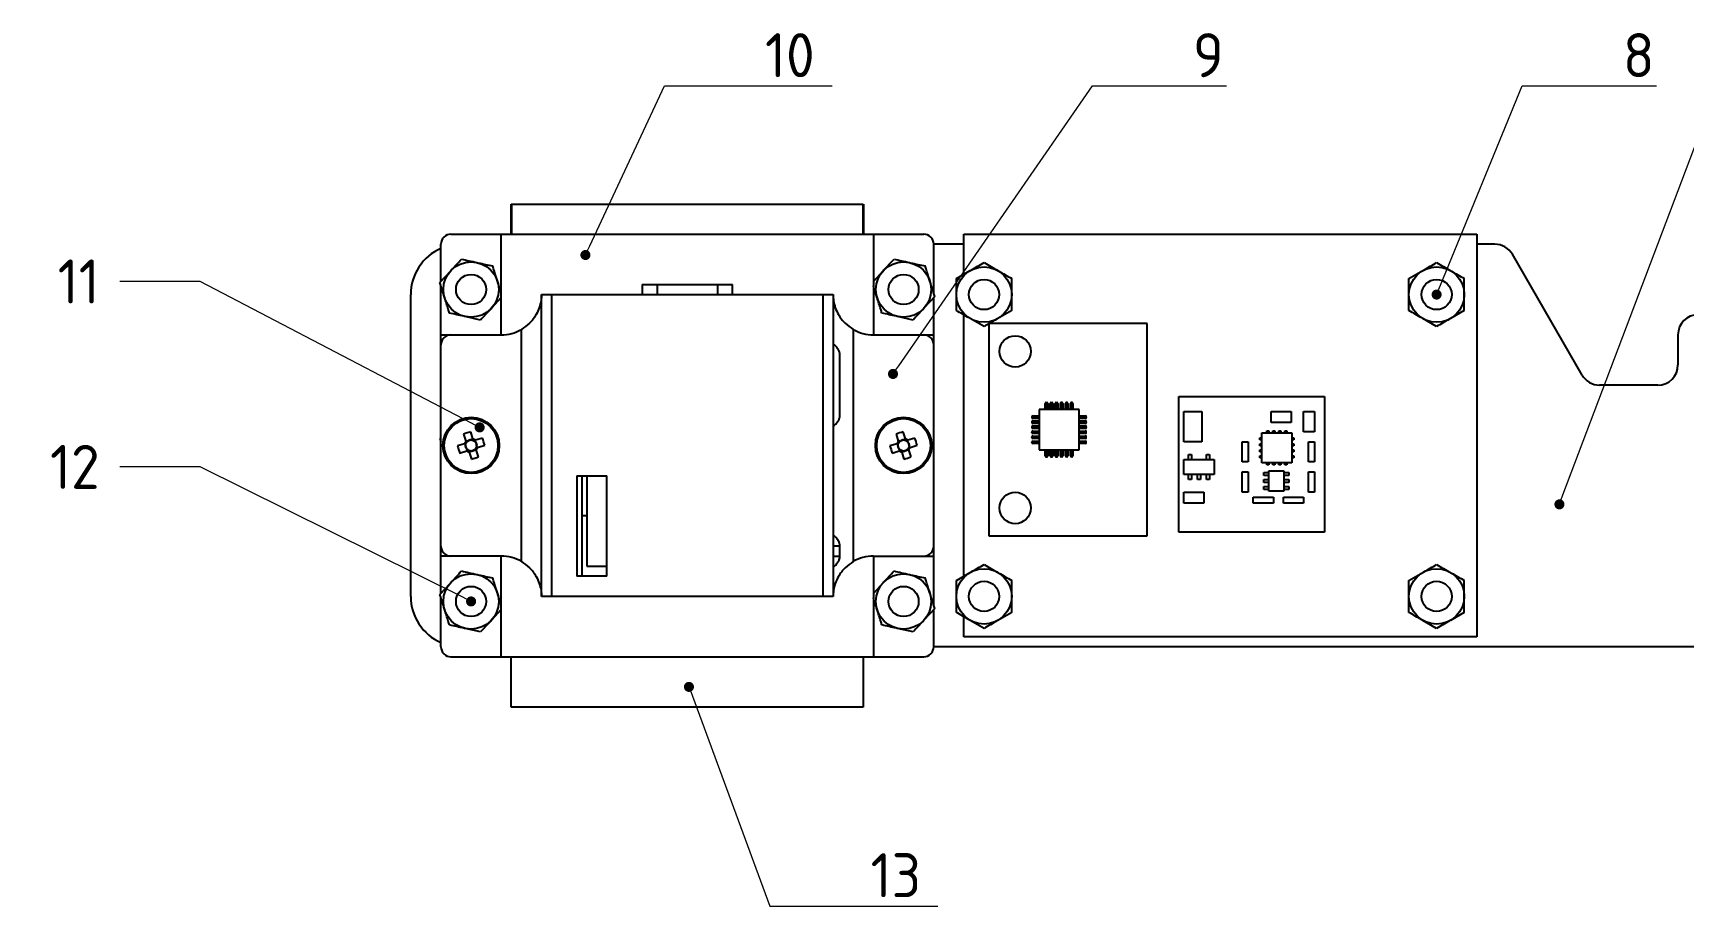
# Model space of a CAD drawing. Header units: millimetres. Extents: x 16604 to 36223, y 4309 to 8014.
# Drawn here: x 19191.9 to 19355.9, y 5259.5 to 5346.8 of the extents above; entities that cross this region are included whole.
import ezdxf
from ezdxf import colors
from ezdxf.entities.mleader import LeaderData, LeaderLine
from ezdxf.math import Vec2, Vec3

# ---------------------------------------------------------------- set-up
doc = ezdxf.new("R2010")
doc.units = ezdxf.units.MM
doc.layers.get('0').update_dxf_attribs({"lineweight": 35})
doc.layers.add('Nét mảnh', color=130, linetype='Continuous', lineweight=13)
doc.layers.add('Nét đậm', color=7, linetype='Continuous', lineweight=35)
doc.styles.get("Standard").update_dxf_attribs({"font": '', "height": 4.375})
doc.styles.get('Standard').set_extended_font_data('TCVN 7284')

# ---------------------------------------------------------------- blocks, each defined once
blk = doc.blocks.new('_Dot')
at = {"color": 0, "linetype": 'ByBlock', "lineweight": -2}
blk.add_line((-0.5, 0), (-1, 0), dxfattribs=at)
at = {"color": 0, "linetype": 'ByBlock', "const_width": 0.5}
blk.add_lwpolyline([(-0.25, 0, 1), (0.25, 0, 1)], format="xyb", close=True, dxfattribs=at)

msp = doc.modelspace()

# ---------------------------------------------------------------- linework, layer by layer
at = {"color": 7, "linetype": 'Continuous', "lineweight": 25}
for p, q in [((19239.41, 5329.8), (19274.41, 5329.8)), ((19232.41, 5322.1), (19232.41, 5325.8)), ((19233.41, 5326.8), (19280.41, 5326.8)), ((19238.41, 5316.8), (19238.41, 5326.8)), ((19275.41, 5326.8), (19275.41, 5316.8)), ((19281.41, 5320.92), (19281.41, 5325.8)), ((19284.41, 5325.8), (19281.41, 5325.8)), ((19284.41, 5322.82), (19284.41, 5326.8)), ((19284.41, 5326.8), (19335.41, 5326.8)), ((19335.41, 5326.8), (19335.41, 5286.8)), ((19337.21, 5325.8), (19335.41, 5325.8)), ((19345.87, 5312.8), (19338.94, 5324.8)), ((19232.31, 5321.99), (19233.38, 5323.16)), ((19275.41, 5322.1), (19276.38, 5323.16)), ((19283.66, 5322.39), (19285.03, 5323.18)), ((19328.66, 5322.39), (19330.03, 5323.18)), ((19229.41, 5290.8), (19229.41, 5320.8)), ((19232.41, 5291.1), (19232.41, 5321.67)), ((19238.41, 5320.5), (19237.43, 5319.44)), ((19242.41, 5290.8), (19242.41, 5320.8)), ((19242.41, 5320.8), (19271.41, 5320.8)), ((19243.41, 5320.8), (19243.41, 5290.8)), ((19252.41, 5321.8), (19252.41, 5320.8)), ((19252.41, 5321.8), (19261.41, 5321.8)), ((19261.41, 5320.8), (19261.41, 5321.8)), ((19270.41, 5290.8), (19270.41, 5320.8)), ((19271.41, 5320.8), (19271.41, 5290.8)), ((19281.51, 5320.61), (19280.43, 5319.44)), ((19281.41, 5289.92), (19281.41, 5320.5)), ((19284.41, 5292.82), (19284.41, 5318.78)), ((19289.16, 5319.21), (19287.78, 5318.42)), ((19334.16, 5319.21), (19332.78, 5318.42)), ((19236.36, 5318.27), (19234.81, 5318.61)), ((19240.41, 5294.26), (19240.41, 5317.33)), ((19273.41, 5317.33), (19273.41, 5294.26)), ((19279.36, 5318.27), (19277.81, 5318.61)), ((19286.41, 5317.62), (19285.03, 5318.42)), ((19286.88, 5317.92), (19286.88, 5296.81)), ((19302.63, 5317.92), (19286.88, 5317.92)), ((19302.63, 5296.81), (19302.63, 5317.92)), ((19331.41, 5317.62), (19330.03, 5318.42)), ((19271.47, 5315.8), (19271.41, 5315.8)), ((19275.41, 5316.8), (19281.41, 5316.8)), ((19355.41, 5316.8), (19355.41, 5313.8)), ((19272.09, 5308.8), (19272.09, 5314.8)), ((19305.78, 5297.17), (19305.78, 5310.67)), ((19305.78, 5310.67), (19320.28, 5310.67)), ((19320.28, 5310.67), (19320.28, 5297.17)), ((19353.41, 5311.8), (19347.61, 5311.8)), ((19291.88, 5309.37), (19291.88, 5305.37)), ((19295.88, 5309.37), (19291.88, 5309.37)), ((19292.5, 5309.37), (19292.5, 5309.97)), ((19292.75, 5309.87), (19292.5, 5309.87)), ((19292.6, 5310.07), (19292.6, 5309.37)), ((19292.6, 5310.07), (19292.65, 5310.07)), ((19292.65, 5309.37), (19292.65, 5310.07)), ((19292.75, 5309.97), (19292.75, 5309.37)), ((19293, 5309.37), (19293, 5309.97)), ((19293.25, 5309.87), (19293, 5309.87)), ((19293.1, 5310.07), (19293.15, 5310.07)), ((19293.1, 5310.07), (19293.1, 5309.37)), ((19293.15, 5309.37), (19293.15, 5310.07)), ((19293.25, 5309.97), (19293.25, 5309.37)), ((19293.5, 5309.37), (19293.5, 5309.97)), ((19293.75, 5309.87), (19293.5, 5309.87)), ((19293.6, 5310.07), (19293.65, 5310.07)), ((19293.6, 5310.07), (19293.6, 5309.37)), ((19293.65, 5309.37), (19293.65, 5310.07)), ((19293.75, 5309.97), (19293.75, 5309.37)), ((19294, 5309.37), (19294, 5309.97)), ((19294.25, 5309.87), (19294, 5309.87)), ((19294.15, 5310.07), (19294.1, 5310.07)), ((19294.1, 5310.07), (19294.1, 5309.37)), ((19294.15, 5309.37), (19294.15, 5310.07)), ((19294.25, 5309.97), (19294.25, 5309.37)), ((19294.5, 5309.37), (19294.5, 5309.97)), ((19294.75, 5309.87), (19294.5, 5309.87)), ((19294.65, 5310.07), (19294.6, 5310.07)), ((19294.6, 5310.07), (19294.6, 5309.37)), ((19294.65, 5309.37), (19294.65, 5310.07)), ((19294.75, 5309.97), (19294.75, 5309.37)), ((19295, 5309.37), (19295, 5309.97)), ((19295.25, 5309.87), (19295, 5309.87)), ((19295.15, 5310.07), (19295.1, 5310.07)), ((19295.1, 5310.07), (19295.1, 5309.37)), ((19295.15, 5309.37), (19295.15, 5310.07)), ((19295.25, 5309.97), (19295.25, 5309.37)), ((19295.88, 5305.37), (19295.88, 5309.37)), ((19306.28, 5306.17), (19306.28, 5309.17)), ((19306.28, 5309.17), (19308.08, 5309.17)), ((19308.08, 5309.17), (19308.08, 5306.17)), ((19314.96, 5309.17), (19316.96, 5309.17)), ((19314.96, 5308.07), (19314.96, 5309.17)), ((19316.96, 5309.17), (19316.96, 5308.07)), ((19318.18, 5309.17), (19319.28, 5309.17)), ((19318.18, 5307.17), (19318.18, 5309.17)), ((19319.28, 5309.17), (19319.28, 5307.17)), ((19271.41, 5307.8), (19271.47, 5307.8)), ((19291.88, 5308.64), (19291.18, 5308.64)), ((19291.18, 5308.64), (19291.18, 5308.59)), ((19291.18, 5308.59), (19291.88, 5308.59)), ((19291.88, 5308.14), (19291.18, 5308.14)), ((19291.18, 5308.14), (19291.18, 5308.09)), ((19291.18, 5308.09), (19291.88, 5308.09)), ((19291.18, 5307.64), (19291.18, 5307.59)), ((19291.88, 5307.64), (19291.18, 5307.64)), ((19291.18, 5307.59), (19291.88, 5307.59)), ((19291.28, 5308.74), (19291.88, 5308.74)), ((19291.88, 5308.49), (19291.28, 5308.49)), ((19291.28, 5308.24), (19291.88, 5308.24)), ((19291.88, 5307.99), (19291.28, 5307.99)), ((19291.28, 5307.74), (19291.88, 5307.74)), ((19291.88, 5307.49), (19291.28, 5307.49)), ((19291.38, 5308.74), (19291.38, 5308.49)), ((19291.38, 5308.24), (19291.38, 5307.99)), ((19291.38, 5307.74), (19291.38, 5307.49)), ((19295.88, 5308.74), (19296.48, 5308.74)), ((19296.58, 5308.64), (19295.88, 5308.64)), ((19295.88, 5308.59), (19296.58, 5308.59)), ((19296.48, 5308.49), (19295.88, 5308.49)), ((19295.88, 5308.24), (19296.48, 5308.24)), ((19296.58, 5308.14), (19295.88, 5308.14)), ((19295.88, 5308.09), (19296.58, 5308.09)), ((19296.48, 5307.99), (19295.88, 5307.99)), ((19295.88, 5307.74), (19296.48, 5307.74)), ((19296.58, 5307.64), (19295.88, 5307.64)), ((19295.88, 5307.59), (19296.58, 5307.59)), ((19296.48, 5307.49), (19295.88, 5307.49)), ((19296.38, 5308.49), (19296.38, 5308.74)), ((19296.38, 5307.99), (19296.38, 5308.24)), ((19296.38, 5307.49), (19296.38, 5307.74)), ((19296.58, 5308.64), (19296.58, 5308.59)), ((19296.58, 5308.14), (19296.58, 5308.09)), ((19296.58, 5307.64), (19296.58, 5307.59)), ((19316.96, 5308.07), (19314.96, 5308.07)), ((19232.41, 5306.6), (19232.31, 5306.49)), ((19232.31, 5306.49), (19232.41, 5306.17)), ((19234.76, 5305.98), (19234.05, 5305.76)), ((19234.66, 5306.93), (19234.89, 5306.23)), ((19234.79, 5305.99), (19234.85, 5305.81)), ((19235.08, 5306.25), (19234.9, 5306.19)), ((19235.59, 5306.45), (19235.37, 5307.16)), ((19235.6, 5306.41), (19235.42, 5306.35)), ((19235.86, 5306.12), (19235.8, 5306.31)), ((19236.54, 5306.54), (19235.84, 5306.32)), ((19236.02, 5305.6), (19235.96, 5305.79)), ((19236.06, 5305.61), (19236.77, 5305.84)), ((19277.76, 5305.98), (19277.05, 5305.76)), ((19277.66, 5306.93), (19277.89, 5306.23)), ((19277.79, 5305.99), (19277.85, 5305.81)), ((19278.08, 5306.25), (19277.9, 5306.19)), ((19278.59, 5306.45), (19278.37, 5307.16)), ((19278.6, 5306.41), (19278.42, 5306.35)), ((19278.86, 5306.12), (19278.8, 5306.31)), ((19279.54, 5306.54), (19278.84, 5306.32)), ((19279.02, 5305.6), (19278.96, 5305.79)), ((19279.06, 5305.61), (19279.77, 5305.84)), ((19291.88, 5307.14), (19291.18, 5307.14)), ((19291.18, 5307.09), (19291.18, 5307.14)), ((19291.18, 5307.09), (19291.88, 5307.09)), ((19291.88, 5306.64), (19291.18, 5306.64)), ((19291.18, 5306.59), (19291.18, 5306.64)), ((19291.18, 5306.59), (19291.88, 5306.59)), ((19291.88, 5306.14), (19291.18, 5306.14)), ((19291.18, 5306.09), (19291.18, 5306.14)), ((19291.18, 5306.09), (19291.88, 5306.09)), ((19291.28, 5307.24), (19291.88, 5307.24)), ((19291.88, 5306.99), (19291.28, 5306.99)), ((19291.28, 5306.74), (19291.88, 5306.74)), ((19291.88, 5306.49), (19291.28, 5306.49)), ((19291.28, 5306.24), (19291.88, 5306.24)), ((19291.88, 5305.99), (19291.28, 5305.99)), ((19291.38, 5307.24), (19291.38, 5306.99)), ((19291.38, 5306.74), (19291.38, 5306.49)), ((19291.38, 5306.24), (19291.38, 5305.99)), ((19295.88, 5307.24), (19296.48, 5307.24)), ((19296.58, 5307.14), (19295.88, 5307.14)), ((19295.88, 5307.09), (19296.58, 5307.09)), ((19296.48, 5306.99), (19295.88, 5306.99)), ((19295.88, 5306.74), (19296.48, 5306.74)), ((19296.58, 5306.64), (19295.88, 5306.64)), ((19295.88, 5306.59), (19296.58, 5306.59)), ((19296.48, 5306.49), (19295.88, 5306.49)), ((19295.88, 5306.24), (19296.48, 5306.24)), ((19296.58, 5306.14), (19295.88, 5306.14)), ((19295.88, 5306.09), (19296.58, 5306.09)), ((19296.48, 5305.99), (19295.88, 5305.99)), ((19296.38, 5306.99), (19296.38, 5307.24)), ((19296.38, 5306.49), (19296.38, 5306.74)), ((19296.38, 5305.99), (19296.38, 5306.24)), ((19296.58, 5307.09), (19296.58, 5307.14)), ((19296.58, 5306.59), (19296.58, 5306.64)), ((19296.58, 5306.09), (19296.58, 5306.14)), ((19308.08, 5306.17), (19306.28, 5306.17)), ((19312.08, 5304.17), (19312.08, 5306.17)), ((19312.08, 5306.17), (19312.68, 5306.17)), ((19312.68, 5306.17), (19312.68, 5304.17)), ((19313.83, 5306.37), (19313.83, 5306.57)), ((19313.83, 5306.57), (19314.03, 5306.57)), ((19314.03, 5306.37), (19313.83, 5306.37)), ((19313.83, 5305.77), (19313.83, 5305.97)), ((19313.83, 5305.97), (19314.03, 5305.97)), ((19314.03, 5305.77), (19313.83, 5305.77)), ((19314.03, 5304.07), (19314.03, 5307.07)), ((19314.03, 5307.07), (19317.03, 5307.07)), ((19314.53, 5307.27), (19314.73, 5307.27)), ((19314.53, 5307.07), (19314.53, 5307.27)), ((19314.73, 5307.27), (19314.73, 5307.07)), ((19315.13, 5307.27), (19315.33, 5307.27)), ((19315.13, 5307.07), (19315.13, 5307.27)), ((19315.33, 5307.27), (19315.33, 5307.07)), ((19315.73, 5307.07), (19315.73, 5307.27)), ((19315.73, 5307.27), (19315.93, 5307.27)), ((19315.93, 5307.27), (19315.93, 5307.07)), ((19316.33, 5307.07), (19316.33, 5307.27)), ((19316.33, 5307.27), (19316.53, 5307.27)), ((19316.53, 5307.27), (19316.53, 5307.07)), ((19317.03, 5307.07), (19317.03, 5304.07)), ((19317.03, 5306.57), (19317.23, 5306.57)), ((19317.23, 5306.37), (19317.03, 5306.37)), ((19317.03, 5305.97), (19317.23, 5305.97)), ((19317.23, 5305.77), (19317.03, 5305.77)), ((19317.23, 5306.57), (19317.23, 5306.37)), ((19317.23, 5305.97), (19317.23, 5305.77)), ((19319.28, 5307.17), (19318.18, 5307.17)), ((19318.68, 5306.17), (19319.28, 5306.17)), ((19318.68, 5304.17), (19318.68, 5306.17)), ((19319.28, 5306.17), (19319.28, 5304.17)), ((19234.27, 5305.05), (19234.98, 5305.28)), ((19234.96, 5305.47), (19235.02, 5305.29)), ((19235.21, 5305.18), (19235.4, 5305.24)), ((19235.23, 5305.15), (19235.45, 5304.44)), ((19235.73, 5305.35), (19235.92, 5305.41)), ((19236.15, 5304.66), (19235.93, 5305.37)), ((19277.27, 5305.05), (19277.98, 5305.28)), ((19277.96, 5305.47), (19278.02, 5305.29)), ((19278.21, 5305.18), (19278.4, 5305.24)), ((19278.23, 5305.15), (19278.45, 5304.44)), ((19278.73, 5305.35), (19278.92, 5305.41)), ((19279.15, 5304.66), (19278.93, 5305.37)), ((19291.88, 5305.37), (19295.88, 5305.37)), ((19292.5, 5304.77), (19292.5, 5305.37)), ((19292.5, 5304.87), (19292.75, 5304.87)), ((19292.6, 5305.37), (19292.6, 5304.67)), ((19292.6, 5304.67), (19292.65, 5304.67)), ((19292.65, 5304.67), (19292.65, 5305.37)), ((19292.75, 5305.37), (19292.75, 5304.77)), ((19293, 5304.77), (19293, 5305.37)), ((19293, 5304.87), (19293.25, 5304.87)), ((19293.1, 5305.37), (19293.1, 5304.67)), ((19293.1, 5304.67), (19293.15, 5304.67)), ((19293.15, 5304.67), (19293.15, 5305.37)), ((19293.25, 5305.37), (19293.25, 5304.77)), ((19293.5, 5304.77), (19293.5, 5305.37)), ((19293.5, 5304.87), (19293.75, 5304.87)), ((19293.6, 5305.37), (19293.6, 5304.67)), ((19293.6, 5304.67), (19293.65, 5304.67)), ((19293.65, 5304.67), (19293.65, 5305.37)), ((19293.75, 5305.37), (19293.75, 5304.77)), ((19294, 5304.77), (19294, 5305.37)), ((19294, 5304.87), (19294.25, 5304.87)), ((19294.1, 5305.37), (19294.1, 5304.67)), ((19294.15, 5304.67), (19294.1, 5304.67)), ((19294.15, 5304.67), (19294.15, 5305.37)), ((19294.25, 5305.37), (19294.25, 5304.77)), ((19294.5, 5304.77), (19294.5, 5305.37)), ((19294.5, 5304.87), (19294.75, 5304.87)), ((19294.6, 5305.37), (19294.6, 5304.67)), ((19294.65, 5304.67), (19294.6, 5304.67)), ((19294.65, 5304.67), (19294.65, 5305.37)), ((19294.75, 5305.37), (19294.75, 5304.77)), ((19295, 5304.77), (19295, 5305.37)), ((19295, 5304.87), (19295.25, 5304.87)), ((19295.1, 5305.37), (19295.1, 5304.67)), ((19295.15, 5304.67), (19295.1, 5304.67)), ((19295.15, 5304.67), (19295.15, 5305.37)), ((19295.25, 5305.37), (19295.25, 5304.77)), ((19306.28, 5304.42), (19309.28, 5304.42)), ((19306.28, 5302.92), (19306.28, 5304.42)), ((19306.73, 5304.92), (19307.03, 5304.92)), ((19306.73, 5304.42), (19306.73, 5304.92)), ((19307.03, 5304.92), (19307.03, 5304.42)), ((19308.53, 5304.92), (19308.83, 5304.92)), ((19308.53, 5304.42), (19308.53, 5304.92)), ((19308.83, 5304.92), (19308.83, 5304.42)), ((19309.28, 5304.42), (19309.28, 5302.92)), ((19312.68, 5304.17), (19312.08, 5304.17)), ((19313.83, 5305.17), (19313.83, 5305.37)), ((19313.83, 5305.37), (19314.03, 5305.37)), ((19314.03, 5305.17), (19313.83, 5305.17)), ((19313.83, 5304.77), (19314.03, 5304.77)), ((19313.83, 5304.57), (19313.83, 5304.77)), ((19314.03, 5304.57), (19313.83, 5304.57)), ((19317.03, 5304.07), (19314.03, 5304.07)), ((19314.53, 5303.87), (19314.53, 5304.07)), ((19314.73, 5304.07), (19314.73, 5303.87)), ((19315.13, 5303.87), (19315.13, 5304.07)), ((19315.33, 5304.07), (19315.33, 5303.87)), ((19315.73, 5303.87), (19315.73, 5304.07)), ((19315.93, 5304.07), (19315.93, 5303.87)), ((19316.33, 5303.87), (19316.33, 5304.07)), ((19316.53, 5304.07), (19316.53, 5303.87)), ((19317.03, 5305.37), (19317.23, 5305.37)), ((19317.23, 5305.17), (19317.03, 5305.17)), ((19317.03, 5304.77), (19317.23, 5304.77)), ((19317.23, 5304.57), (19317.03, 5304.57)), ((19317.23, 5305.37), (19317.23, 5305.17)), ((19317.23, 5304.77), (19317.23, 5304.57)), ((19319.28, 5304.17), (19318.68, 5304.17)), ((19245.91, 5302.8), (19248.91, 5302.8)), ((19245.91, 5302.8), (19245.91, 5292.8)), ((19246.41, 5302.8), (19246.41, 5292.8)), ((19246.91, 5302.8), (19246.91, 5293.8)), ((19248.91, 5292.8), (19248.91, 5302.8)), ((19309.28, 5302.92), (19306.28, 5302.92)), ((19306.73, 5302.42), (19306.73, 5302.92)), ((19307.03, 5302.42), (19306.73, 5302.42)), ((19307.03, 5302.92), (19307.03, 5302.42)), ((19307.63, 5302.42), (19307.63, 5302.92)), ((19307.93, 5302.42), (19307.63, 5302.42)), ((19307.93, 5302.92), (19307.93, 5302.42)), ((19308.53, 5302.42), (19308.53, 5302.92)), ((19308.83, 5302.42), (19308.53, 5302.42)), ((19308.83, 5302.92), (19308.83, 5302.42)), ((19312.08, 5303.17), (19312.68, 5303.17)), ((19312.08, 5301.17), (19312.08, 5303.17)), ((19312.68, 5303.17), (19312.68, 5301.17)), ((19314.22, 5302.82), (19314.22, 5303.12)), ((19314.22, 5303.12), (19314.72, 5303.12)), ((19314.72, 5302.82), (19314.22, 5302.82)), ((19314.22, 5302.12), (19314.22, 5302.42)), ((19314.22, 5302.42), (19314.72, 5302.42)), ((19314.73, 5303.87), (19314.53, 5303.87)), ((19314.72, 5301.27), (19314.72, 5303.27)), ((19314.72, 5303.27), (19316.22, 5303.27)), ((19315.33, 5303.87), (19315.13, 5303.87)), ((19315.93, 5303.87), (19315.73, 5303.87)), ((19316.22, 5303.27), (19316.22, 5301.27)), ((19316.22, 5303.12), (19316.72, 5303.12)), ((19316.72, 5302.82), (19316.22, 5302.82)), ((19316.22, 5302.42), (19316.72, 5302.42)), ((19316.53, 5303.87), (19316.33, 5303.87)), ((19316.72, 5303.12), (19316.72, 5302.82)), ((19316.72, 5302.42), (19316.72, 5302.12)), ((19318.68, 5301.17), (19318.68, 5303.17)), ((19318.68, 5303.17), (19319.28, 5303.17)), ((19319.28, 5303.17), (19319.28, 5301.17)), ((19306.28, 5300.07), (19306.28, 5301.17)), ((19306.28, 5301.17), (19308.28, 5301.17)), ((19308.28, 5301.17), (19308.28, 5300.07)), ((19312.68, 5301.17), (19312.08, 5301.17)), ((19314.72, 5302.12), (19314.22, 5302.12)), ((19314.22, 5301.42), (19314.22, 5301.72)), ((19314.22, 5301.72), (19314.72, 5301.72)), ((19314.72, 5301.42), (19314.22, 5301.42)), ((19316.22, 5301.27), (19314.72, 5301.27)), ((19316.72, 5302.12), (19316.22, 5302.12)), ((19316.22, 5301.72), (19316.72, 5301.72)), ((19316.72, 5301.42), (19316.22, 5301.42)), ((19316.72, 5301.72), (19316.72, 5301.42)), ((19319.28, 5301.17), (19318.68, 5301.17)), ((19308.28, 5300.07), (19306.28, 5300.07)), ((19313.18, 5300.07), (19313.18, 5300.67)), ((19313.18, 5300.67), (19315.18, 5300.67)), ((19315.18, 5300.07), (19313.18, 5300.07)), ((19315.18, 5300.67), (19315.18, 5300.07)), ((19316.18, 5300.07), (19316.18, 5300.67)), ((19316.18, 5300.67), (19318.18, 5300.67)), ((19318.18, 5300.07), (19316.18, 5300.07)), ((19318.18, 5300.67), (19318.18, 5300.07)), ((19246.91, 5298.8), (19246.41, 5298.8)), ((19271.47, 5296.8), (19271.41, 5296.8)), ((19272.09, 5294.8), (19272.09, 5295.8)), ((19286.88, 5296.81), (19302.63, 5296.81)), ((19320.28, 5297.17), (19305.78, 5297.17)), ((19238.41, 5284.8), (19238.41, 5294.8)), ((19275.41, 5294.8), (19275.41, 5284.8)), ((19275.41, 5294.8), (19281.41, 5294.8)), ((19248.91, 5292.8), (19245.91, 5292.8)), ((19246.91, 5293.8), (19248.91, 5293.8)), ((19271.41, 5293.8), (19271.47, 5293.8)), ((19283.66, 5292.39), (19285.03, 5293.18)), ((19328.66, 5292.39), (19330.03, 5293.18)), ((19232.31, 5290.99), (19233.38, 5292.16)), ((19275.41, 5291.1), (19276.38, 5292.16)), ((19232.41, 5285.8), (19232.41, 5290.67)), ((19238.41, 5289.5), (19237.43, 5288.44)), ((19271.41, 5290.8), (19242.41, 5290.8)), ((19281.51, 5289.61), (19280.43, 5288.44)), ((19281.41, 5285.8), (19281.41, 5289.5)), ((19236.36, 5287.27), (19234.81, 5287.61)), ((19279.36, 5287.27), (19277.81, 5287.61)), ((19284.41, 5286.8), (19284.41, 5288.78)), ((19286.41, 5287.62), (19285.03, 5288.42)), ((19289.16, 5289.21), (19287.78, 5288.42)), ((19331.41, 5287.62), (19330.03, 5288.42)), ((19334.16, 5289.21), (19332.78, 5288.42)), ((19335.41, 5286.8), (19284.41, 5286.8)), ((19233.41, 5284.8), (19280.41, 5284.8)), ((19239.41, 5279.8), (19239.41, 5284.8)), ((19274.41, 5284.8), (19274.41, 5279.8)), ((19364.27, 5285.8), (19281.41, 5285.8)), ((19274.41, 5279.8), (19239.41, 5279.8))]:
    msp.add_line(p, q, dxfattribs=at)
at = {"color": 8, "linetype": 'Continuous', "lineweight": 25}
for p, q in [((19253.91, 5321.8), (19253.91, 5320.8)), ((19259.91, 5321.8), (19259.91, 5320.8)), ((19232.41, 5316.8), (19238.41, 5316.8)), ((19272.09, 5295.8), (19271.41, 5295.8)), ((19238.41, 5294.8), (19232.41, 5294.8)), ((19271.41, 5294.8), (19272.09, 5294.8))]:
    msp.add_line(p, q, dxfattribs=at)
at = {"color": 7, "linetype": 'Continuous', "lineweight": 25}
for centre, radius in [((19235.41, 5321.3), 2.75), ((19278.41, 5321.3), 2.75), ((19235.41, 5321.3), 1.5), ((19278.41, 5321.3), 1.5), ((19286.41, 5320.8), 2.75), ((19286.41, 5320.8), 1.5), ((19331.41, 5320.8), 2.75), ((19331.41, 5320.8), 1.5), ((19289.51, 5315.15), 1.56), ((19235.41, 5305.8), 2.8), ((19235.41, 5305.8), 2.67), ((19278.41, 5305.8), 2.8), ((19278.41, 5305.8), 2.67), ((19235.41, 5305.8), 0.556), ((19278.41, 5305.8), 0.556), ((19289.51, 5299.59), 1.56), ((19235.41, 5290.3), 2.75), ((19278.41, 5290.3), 2.75), ((19286.41, 5290.8), 2.75), ((19331.41, 5290.8), 2.75), ((19235.41, 5290.3), 1.5), ((19278.41, 5290.3), 1.5), ((19286.41, 5290.8), 1.5), ((19331.41, 5290.8), 1.5)]:
    msp.add_circle(centre, radius, dxfattribs=at)
for centre, radius, start, end in [((19234.41, 5320.8), 5, 113.5782, 180), ((19233.41, 5325.8), 1, 90, 180), ((19280.41, 5325.8), 1, 0, 90), ((19337.21, 5323.8), 2, 30, 90), ((19357.41, 5316.8), 2, 90, 180), ((19238.41, 5320.8), 4, 270, 300), ((19275.41, 5320.8), 4, 240, 270), ((19233.41, 5315.8), 1, 90, 180), ((19280.41, 5315.8), 1, 0, 90), ((19347.61, 5313.8), 2, 210, 270), ((19353.41, 5313.8), 2, 270, 0), ((19292.6, 5309.97), 0.1, 90, 180), ((19292.65, 5309.97), 0.1, 0, 90), ((19293.1, 5309.97), 0.1, 90, 180), ((19293.15, 5309.97), 0.1, 0, 90), ((19293.6, 5309.97), 0.1, 90, 180), ((19293.65, 5309.97), 0.1, 0, 90), ((19294.1, 5309.97), 0.1, 90, 180), ((19294.15, 5309.97), 0.1, 0, 90), ((19294.6, 5309.97), 0.1, 90, 180), ((19294.65, 5309.97), 0.1, 0, 90), ((19295.1, 5309.97), 0.1, 90, 180), ((19295.15, 5309.97), 0.1, 0, 90), ((19291.28, 5308.64), 0.1, 90, 180), ((19291.28, 5308.59), 0.1, 180, 270), ((19291.28, 5308.14), 0.1, 90, 180), ((19291.28, 5308.09), 0.1, 180, 270), ((19291.28, 5307.64), 0.1, 90, 180), ((19291.28, 5307.59), 0.1, 180, 270), ((19296.48, 5308.64), 0.1, 0, 90), ((19296.48, 5308.59), 0.1, 270, 0), ((19296.48, 5308.14), 0.1, 0, 90), ((19296.48, 5308.09), 0.1, 270, 0), ((19296.48, 5307.64), 0.1, 0, 90), ((19296.48, 5307.59), 0.1, 270, 0), ((19244.63, 5308.69), 10.97, 195.5069, 199.371), ((19238.3, 5296.58), 10.97, 105.5069, 109.371), ((19235.41, 5305.8), 0.675, 140.6696, 164.2083), ((19235.41, 5305.8), 0.675, 50.6696, 74.2083), ((19226.19, 5302.9), 10.97, 15.5069, 19.371), ((19287.63, 5308.69), 10.97, 195.5069, 199.371), ((19281.3, 5296.58), 10.97, 105.5069, 109.371), ((19278.41, 5305.8), 0.675, 140.6696, 164.2083), ((19278.41, 5305.8), 0.675, 50.6696, 74.2083), ((19269.19, 5302.9), 10.97, 15.5069, 19.371), ((19291.28, 5307.14), 0.1, 90, 180), ((19291.28, 5307.09), 0.1, 180, 270), ((19291.28, 5306.64), 0.1, 90, 180), ((19291.28, 5306.59), 0.1, 180, 270), ((19291.28, 5306.14), 0.1, 90, 180), ((19291.28, 5306.09), 0.1, 180, 270), ((19296.48, 5307.14), 0.1, 0, 90), ((19296.48, 5307.09), 0.1, 270, 0), ((19296.48, 5306.64), 0.1, 0, 90), ((19296.48, 5306.59), 0.1, 270, 0), ((19296.48, 5306.14), 0.1, 0, 90), ((19296.48, 5306.09), 0.1, 270, 0), ((19235.41, 5305.8), 0.675, 230.6696, 254.2083), ((19232.51, 5315.02), 10.97, 285.5069, 289.371), ((19235.41, 5305.8), 0.675, 320.6696, 344.2083), ((19278.41, 5305.8), 0.675, 230.6696, 254.2083), ((19275.51, 5315.02), 10.97, 285.5069, 289.371), ((19278.41, 5305.8), 0.675, 320.6696, 344.2083), ((19292.6, 5304.77), 0.1, 180, 270), ((19292.65, 5304.77), 0.1, 270, 0), ((19293.1, 5304.77), 0.1, 180, 270), ((19293.15, 5304.77), 0.1, 270, 0), ((19293.6, 5304.77), 0.1, 180, 270), ((19293.65, 5304.77), 0.1, 270, 0), ((19294.1, 5304.77), 0.1, 180, 270), ((19294.15, 5304.77), 0.1, 270, 0), ((19294.6, 5304.77), 0.1, 180, 270), ((19294.65, 5304.77), 0.1, 270, 0), ((19295.1, 5304.77), 0.1, 180, 270), ((19295.15, 5304.77), 0.1, 270, 0), ((19233.41, 5295.8), 1, 180, 270), ((19280.41, 5295.8), 1, 270, 0), ((19238.41, 5290.8), 4, 60, 90), ((19275.41, 5290.8), 4, 90, 120), ((19234.41, 5290.8), 5, 180, 246.4218), ((19233.41, 5285.8), 1, 180, 270), ((19280.41, 5285.8), 1, 270, 0)]:
    msp.add_arc(centre, radius, start, end, dxfattribs=at)
for centre, major_axis, start_param, end_param in [((19235.34, 5305.78), (0.469, 0.147), 2.77218, 3.511006), ((19235.39, 5305.86), (-0.147, 0.469), 5.913772, 6.652598), ((19235.47, 5305.82), (0.469, 0.147), 5.913772, 6.652598), ((19278.34, 5305.78), (0.469, 0.147), 2.77218, 3.511006), ((19278.39, 5305.86), (-0.147, 0.469), 5.913772, 6.652598), ((19278.47, 5305.82), (0.469, 0.147), 5.913772, 6.652598), ((19235.43, 5305.73), (-0.147, 0.469), 2.77218, 3.511006), ((19278.43, 5305.73), (-0.147, 0.469), 2.77218, 3.511006)]:
    msp.add_ellipse(centre, major_axis=major_axis, ratio=0.990116, start_param=start_param, end_param=end_param, dxfattribs=at)
for points, knots in [([(19233.38, 5323.16), (19233.41, 5323.19), (19233.77, 5323.58), (19234.13, 5323.97), (19234.46, 5324.33)], [0, 0, 0, 0, 0.0701503, 1, 1, 1, 1]), ([(19234.46, 5324.33), (19234.71, 5324.27), (19235.22, 5324.16), (19235.74, 5324.04), (19236.01, 5323.98)], [0, 0, 0, 0, 0.495458, 1, 1, 1, 1]), ([(19236.01, 5323.98), (19236.04, 5323.97), (19236.57, 5323.86), (19237.08, 5323.74), (19237.56, 5323.64)], [0, 0, 0, 0, 0.07015, 1, 1, 1, 1]), ([(19276.38, 5323.16), (19276.41, 5323.19), (19276.77, 5323.58), (19277.13, 5323.97), (19277.46, 5324.33)], [0, 0, 0, 0, 0.07015, 1, 1, 1, 1]), ([(19277.46, 5324.33), (19277.71, 5324.27), (19278.22, 5324.16), (19278.74, 5324.04), (19279.01, 5323.98)], [0, 0, 0, 0, 0.495458, 1, 1, 1, 1]), ([(19279.01, 5323.98), (19279.04, 5323.97), (19279.57, 5323.86), (19280.08, 5323.74), (19280.56, 5323.64)], [0, 0, 0, 0, 0.07015, 1, 1, 1, 1]), ([(19285.03, 5323.18), (19285.07, 5323.2), (19285.53, 5323.47), (19285.99, 5323.73), (19286.41, 5323.97)], [0, 0, 0, 0, 0.07015, 1, 1, 1, 1]), ([(19286.41, 5323.97), (19286.63, 5323.84), (19287.08, 5323.58), (19287.55, 5323.32), (19287.78, 5323.18)], [0, 0, 0, 0, 0.495458, 1, 1, 1, 1]), ([(19330.03, 5323.18), (19330.07, 5323.2), (19330.53, 5323.47), (19330.99, 5323.73), (19331.41, 5323.97)], [0, 0, 0, 0, 0.07015, 1, 1, 1, 1]), ([(19331.41, 5323.97), (19331.63, 5323.84), (19332.08, 5323.58), (19332.55, 5323.32), (19332.78, 5323.18)], [0, 0, 0, 0, 0.495458, 1, 1, 1, 1]), ([(19238.03, 5322.12), (19237.99, 5322.26), (19237.83, 5322.77), (19237.67, 5323.27), (19237.56, 5323.64)], [0, 0, 0, 0, 0.268634, 1, 1, 1, 1]), ([(19238.41, 5320.92), (19238.4, 5320.95), (19238.28, 5321.34), (19238.15, 5321.74), (19238.03, 5322.12)], [0, 0, 0, 0, 0.056654, 1, 1, 1, 1]), ([(19281.03, 5322.12), (19280.99, 5322.26), (19280.83, 5322.77), (19280.67, 5323.27), (19280.56, 5323.64)], [0, 0, 0, 0, 0.268634, 1, 1, 1, 1]), ([(19281.51, 5320.61), (19281.47, 5320.73), (19281.31, 5321.23), (19281.15, 5321.74), (19281.03, 5322.12)], [0, 0, 0, 0, 0.257551, 1, 1, 1, 1]), ([(19283.66, 5320.8), (19283.66, 5320.94), (19283.66, 5321.48), (19283.66, 5322), (19283.66, 5322.39)], [0, 0, 0, 0, 0.268634, 1, 1, 1, 1]), ([(19287.78, 5323.18), (19287.82, 5323.16), (19288.28, 5322.89), (19288.74, 5322.63), (19289.16, 5322.39)], [0, 0, 0, 0, 0.07015, 1, 1, 1, 1]), ([(19289.16, 5320.8), (19289.16, 5320.94), (19289.16, 5321.48), (19289.16, 5322), (19289.16, 5322.39)], [0, 0, 0, 0, 0.268634, 1, 1, 1, 1]), ([(19328.66, 5320.8), (19328.66, 5320.94), (19328.66, 5321.48), (19328.66, 5322), (19328.66, 5322.39)], [0, 0, 0, 0, 0.268634, 1, 1, 1, 1]), ([(19332.78, 5323.18), (19332.82, 5323.16), (19333.28, 5322.89), (19333.74, 5322.63), (19334.16, 5322.39)], [0, 0, 0, 0, 0.07015, 1, 1, 1, 1]), ([(19334.16, 5320.8), (19334.16, 5320.94), (19334.16, 5321.48), (19334.16, 5322), (19334.16, 5322.39)], [0, 0, 0, 0, 0.268634, 1, 1, 1, 1]), ([(19232.79, 5320.47), (19232.74, 5320.61), (19232.58, 5321.12), (19232.42, 5321.62), (19232.31, 5321.99)], [0, 0, 0, 0, 0.2686336, 1, 1, 1, 1]), ([(19233.26, 5318.96), (19233.22, 5319.09), (19233.07, 5319.58), (19232.9, 5320.09), (19232.79, 5320.47)], [0, 0, 0, 0, 0.257551, 1, 1, 1, 1]), ([(19242.41, 5320.8), (19242.41, 5320.79), (19242.41, 5320.59), (19242.36, 5319.92), (19242.02, 5318.94), (19241.31, 5317.95), (19240.69, 5317.53), (19240.41, 5317.33)], [0, 0, 0, 0, 0.002696, 0.158982, 0.523432, 0.782176, 1, 1, 1, 1]), ([(19271.41, 5320.8), (19271.41, 5320.79), (19271.41, 5320.59), (19271.46, 5319.92), (19271.79, 5318.94), (19272.51, 5317.95), (19273.13, 5317.53), (19273.41, 5317.33)], [0, 0, 0, 0, 0.002696, 0.158982, 0.523432, 0.782176, 1, 1, 1, 1]), ([(19275.79, 5320.47), (19275.74, 5320.61), (19275.61, 5321.02), (19275.49, 5321.41), (19275.41, 5321.67)], [0, 0, 0, 0, 0.340023, 1, 1, 1, 1]), ([(19276.26, 5318.96), (19276.22, 5319.09), (19276.07, 5319.58), (19275.9, 5320.09), (19275.79, 5320.47)], [0, 0, 0, 0, 0.257551, 1, 1, 1, 1]), ([(19283.66, 5319.21), (19283.66, 5319.34), (19283.66, 5319.86), (19283.66, 5320.4), (19283.66, 5320.8)], [0, 0, 0, 0, 0.257551, 1, 1, 1, 1]), ([(19289.16, 5319.21), (19289.16, 5319.34), (19289.16, 5319.86), (19289.16, 5320.4), (19289.16, 5320.8)], [0, 0, 0, 0, 0.257551, 1, 1, 1, 1]), ([(19328.66, 5319.21), (19328.66, 5319.34), (19328.66, 5319.86), (19328.66, 5320.4), (19328.66, 5320.8)], [0, 0, 0, 0, 0.257551, 1, 1, 1, 1]), ([(19334.16, 5319.21), (19334.16, 5319.34), (19334.16, 5319.86), (19334.16, 5320.4), (19334.16, 5320.8)], [0, 0, 0, 0, 0.257551, 1, 1, 1, 1]), ([(19234.81, 5318.61), (19234.77, 5318.62), (19234.25, 5318.74), (19233.74, 5318.85), (19233.26, 5318.96)], [0, 0, 0, 0, 0.0701503, 1, 1, 1, 1]), ([(19237.43, 5319.44), (19237.41, 5319.41), (19237.05, 5319.02), (19236.69, 5318.63), (19236.36, 5318.27)], [0, 0, 0, 0, 0.07015, 1, 1, 1, 1]), ([(19277.81, 5318.61), (19277.77, 5318.62), (19277.25, 5318.74), (19276.74, 5318.85), (19276.26, 5318.96)], [0, 0, 0, 0, 0.07015, 1, 1, 1, 1]), ([(19280.43, 5319.44), (19280.41, 5319.41), (19280.05, 5319.02), (19279.69, 5318.63), (19279.36, 5318.27)], [0, 0, 0, 0, 0.07015, 1, 1, 1, 1]), ([(19285.03, 5318.42), (19285, 5318.44), (19284.54, 5318.7), (19284.08, 5318.97), (19283.66, 5319.21)], [0, 0, 0, 0, 0.07015, 1, 1, 1, 1]), ([(19330.03, 5318.42), (19330, 5318.44), (19329.54, 5318.7), (19329.08, 5318.97), (19328.66, 5319.21)], [0, 0, 0, 0, 0.07015, 1, 1, 1, 1]), ([(19287.78, 5318.42), (19287.75, 5318.4), (19287.29, 5318.13), (19286.83, 5317.87), (19286.41, 5317.62)], [0, 0, 0, 0, 0.07015, 1, 1, 1, 1]), ([(19332.78, 5318.42), (19332.75, 5318.4), (19332.29, 5318.13), (19331.83, 5317.87), (19331.41, 5317.62)], [0, 0, 0, 0, 0.07015, 1, 1, 1, 1]), ([(19272.09, 5314.8), (19272.08, 5314.89), (19272.06, 5315.07), (19271.93, 5315.34), (19271.76, 5315.59), (19271.58, 5315.77), (19271.5, 5315.79), (19271.47, 5315.8)], [0, 0, 0, 0, 0.1608607, 0.3203129, 0.5641259, 0.810842, 1, 1, 1, 1]), ([(19271.47, 5307.8), (19271.51, 5307.81), (19271.58, 5307.83), (19271.75, 5308), (19271.92, 5308.23), (19272.05, 5308.49), (19272.08, 5308.69), (19272.09, 5308.78), (19272.09, 5308.8)], [0, 0, 0, 0, 0.208049, 0.415119, 0.65033, 0.831582, 0.973243, 1, 1, 1, 1]), ([(19234.9, 5306.03), (19234.89, 5306.02), (19234.85, 5306.01), (19234.8, 5306), (19234.76, 5305.98), (19234.76, 5305.98)], [0, 0, 0, 0, 0.160618, 0.883257, 1, 1, 1, 1]), ([(19234.89, 5306.23), (19234.89, 5306.22), (19234.9, 5306.18), (19234.92, 5306.14), (19234.93, 5306.09), (19234.93, 5306.08)], [0, 0, 0, 0, 0.116743, 0.839382, 1, 1, 1, 1]), ([(19235.64, 5306.3), (19235.64, 5306.31), (19235.62, 5306.36), (19235.61, 5306.4), (19235.59, 5306.44), (19235.59, 5306.45)], [0, 0, 0, 0, 0.160618, 0.883257, 1, 1, 1, 1]), ([(19235.84, 5306.32), (19235.83, 5306.32), (19235.79, 5306.31), (19235.75, 5306.29), (19235.7, 5306.28), (19235.69, 5306.28)], [0, 0, 0, 0, 0.116743, 0.839382, 1, 1, 1, 1]), ([(19277.9, 5306.03), (19277.89, 5306.02), (19277.85, 5306.01), (19277.8, 5306), (19277.76, 5305.98), (19277.76, 5305.98)], [0, 0, 0, 0, 0.160618, 0.883257, 1, 1, 1, 1]), ([(19277.89, 5306.23), (19277.89, 5306.22), (19277.9, 5306.18), (19277.92, 5306.14), (19277.93, 5306.09), (19277.93, 5306.08)], [0, 0, 0, 0, 0.1167429, 0.8393822, 1, 1, 1, 1]), ([(19278.64, 5306.3), (19278.64, 5306.31), (19278.62, 5306.36), (19278.61, 5306.4), (19278.59, 5306.44), (19278.59, 5306.45)], [0, 0, 0, 0, 0.160618, 0.883257, 1, 1, 1, 1]), ([(19278.84, 5306.32), (19278.83, 5306.32), (19278.79, 5306.31), (19278.75, 5306.29), (19278.7, 5306.28), (19278.69, 5306.28)], [0, 0, 0, 0, 0.116743, 0.839382, 1, 1, 1, 1]), ([(19234.98, 5305.28), (19234.99, 5305.28), (19235.02, 5305.29), (19235.07, 5305.3), (19235.12, 5305.32), (19235.12, 5305.32)], [0, 0, 0, 0, 0.116743, 0.839382, 1, 1, 1, 1]), ([(19235.18, 5305.29), (19235.18, 5305.28), (19235.2, 5305.24), (19235.21, 5305.19), (19235.22, 5305.15), (19235.23, 5305.15)], [0, 0, 0, 0, 0.160618, 0.883257, 1, 1, 1, 1]), ([(19235.93, 5305.37), (19235.93, 5305.38), (19235.92, 5305.41), (19235.9, 5305.46), (19235.89, 5305.51), (19235.89, 5305.51)], [0, 0, 0, 0, 0.116743, 0.839382, 1, 1, 1, 1]), ([(19235.92, 5305.57), (19235.92, 5305.57), (19235.97, 5305.59), (19236.02, 5305.6), (19236.05, 5305.61), (19236.06, 5305.61)], [0, 0, 0, 0, 0.1606178, 0.8832571, 1, 1, 1, 1]), ([(19277.98, 5305.28), (19277.99, 5305.28), (19278.02, 5305.29), (19278.07, 5305.3), (19278.12, 5305.32), (19278.12, 5305.32)], [0, 0, 0, 0, 0.116743, 0.839382, 1, 1, 1, 1]), ([(19278.18, 5305.29), (19278.18, 5305.28), (19278.2, 5305.24), (19278.21, 5305.19), (19278.22, 5305.15), (19278.23, 5305.15)], [0, 0, 0, 0, 0.160618, 0.883257, 1, 1, 1, 1]), ([(19278.93, 5305.37), (19278.93, 5305.38), (19278.92, 5305.41), (19278.9, 5305.46), (19278.89, 5305.51), (19278.89, 5305.51)], [0, 0, 0, 0, 0.1167429, 0.8393822, 1, 1, 1, 1]), ([(19278.92, 5305.57), (19278.92, 5305.57), (19278.97, 5305.59), (19279.02, 5305.6), (19279.05, 5305.61), (19279.06, 5305.61)], [0, 0, 0, 0, 0.1606178, 0.8832571, 1, 1, 1, 1]), ([(19272.09, 5295.8), (19272.08, 5295.89), (19272.06, 5296.07), (19271.93, 5296.34), (19271.76, 5296.59), (19271.58, 5296.77), (19271.5, 5296.79), (19271.47, 5296.8)], [0, 0, 0, 0, 0.160861, 0.320313, 0.564126, 0.810842, 1, 1, 1, 1]), ([(19240.41, 5294.26), (19240.69, 5294.07), (19241.31, 5293.64), (19242.02, 5292.65), (19242.36, 5291.67), (19242.41, 5291), (19242.41, 5290.8), (19242.41, 5290.8)], [0, 0, 0, 0, 0.217824, 0.476568, 0.841018, 0.997304, 1, 1, 1, 1]), ([(19273.41, 5294.26), (19273.13, 5294.07), (19272.51, 5293.64), (19271.79, 5292.65), (19271.46, 5291.67), (19271.41, 5291), (19271.41, 5290.8), (19271.41, 5290.8)], [0, 0, 0, 0, 0.217824, 0.476568, 0.841018, 0.997304, 1, 1, 1, 1]), ([(19271.47, 5293.8), (19271.51, 5293.81), (19271.58, 5293.83), (19271.75, 5294), (19271.92, 5294.23), (19272.05, 5294.49), (19272.08, 5294.69), (19272.09, 5294.78), (19272.09, 5294.8)], [0, 0, 0, 0, 0.208049, 0.415119, 0.65033, 0.831582, 0.973243, 1, 1, 1, 1]), ([(19233.38, 5292.16), (19233.41, 5292.19), (19233.77, 5292.58), (19234.13, 5292.97), (19234.46, 5293.33)], [0, 0, 0, 0, 0.07015, 1, 1, 1, 1]), ([(19234.46, 5293.33), (19234.71, 5293.27), (19235.22, 5293.16), (19235.74, 5293.04), (19236.01, 5292.98)], [0, 0, 0, 0, 0.495458, 1, 1, 1, 1]), ([(19236.01, 5292.98), (19236.04, 5292.97), (19236.57, 5292.86), (19237.08, 5292.74), (19237.56, 5292.64)], [0, 0, 0, 0, 0.07015, 1, 1, 1, 1]), ([(19238.03, 5291.12), (19237.99, 5291.26), (19237.83, 5291.77), (19237.67, 5292.27), (19237.56, 5292.64)], [0, 0, 0, 0, 0.268634, 1, 1, 1, 1]), ([(19276.38, 5292.16), (19276.41, 5292.19), (19276.77, 5292.58), (19277.13, 5292.97), (19277.46, 5293.33)], [0, 0, 0, 0, 0.0701503, 1, 1, 1, 1]), ([(19277.46, 5293.33), (19277.71, 5293.27), (19278.22, 5293.16), (19278.74, 5293.04), (19279.01, 5292.98)], [0, 0, 0, 0, 0.495458, 1, 1, 1, 1]), ([(19279.01, 5292.98), (19279.04, 5292.97), (19279.57, 5292.86), (19280.08, 5292.74), (19280.56, 5292.64)], [0, 0, 0, 0, 0.07015, 1, 1, 1, 1]), ([(19281.03, 5291.12), (19280.99, 5291.26), (19280.83, 5291.77), (19280.67, 5292.27), (19280.56, 5292.64)], [0, 0, 0, 0, 0.268634, 1, 1, 1, 1]), ([(19285.03, 5293.18), (19285.07, 5293.2), (19285.53, 5293.47), (19285.99, 5293.73), (19286.41, 5293.97)], [0, 0, 0, 0, 0.07015, 1, 1, 1, 1]), ([(19286.41, 5293.97), (19286.63, 5293.84), (19287.08, 5293.58), (19287.55, 5293.32), (19287.78, 5293.18)], [0, 0, 0, 0, 0.495458, 1, 1, 1, 1]), ([(19287.78, 5293.18), (19287.82, 5293.16), (19288.28, 5292.89), (19288.74, 5292.63), (19289.16, 5292.39)], [0, 0, 0, 0, 0.07015, 1, 1, 1, 1]), ([(19330.03, 5293.18), (19330.07, 5293.2), (19330.53, 5293.47), (19330.99, 5293.73), (19331.41, 5293.97)], [0, 0, 0, 0, 0.07015, 1, 1, 1, 1]), ([(19331.41, 5293.97), (19331.63, 5293.84), (19332.08, 5293.58), (19332.55, 5293.32), (19332.78, 5293.18)], [0, 0, 0, 0, 0.495458, 1, 1, 1, 1]), ([(19332.78, 5293.18), (19332.82, 5293.16), (19333.28, 5292.89), (19333.74, 5292.63), (19334.16, 5292.39)], [0, 0, 0, 0, 0.07015, 1, 1, 1, 1]), ([(19232.79, 5289.47), (19232.74, 5289.61), (19232.58, 5290.12), (19232.42, 5290.62), (19232.31, 5290.99)], [0, 0, 0, 0, 0.2686336, 1, 1, 1, 1]), ([(19238.41, 5289.92), (19238.4, 5289.95), (19238.28, 5290.34), (19238.15, 5290.74), (19238.03, 5291.12)], [0, 0, 0, 0, 0.056654, 1, 1, 1, 1]), ([(19281.51, 5289.61), (19281.47, 5289.73), (19281.31, 5290.23), (19281.15, 5290.74), (19281.03, 5291.12)], [0, 0, 0, 0, 0.257551, 1, 1, 1, 1]), ([(19283.66, 5290.8), (19283.66, 5290.94), (19283.66, 5291.48), (19283.66, 5292), (19283.66, 5292.39)], [0, 0, 0, 0, 0.268634, 1, 1, 1, 1]), ([(19289.16, 5290.8), (19289.16, 5290.94), (19289.16, 5291.48), (19289.16, 5292), (19289.16, 5292.39)], [0, 0, 0, 0, 0.2686336, 1, 1, 1, 1]), ([(19328.66, 5290.8), (19328.66, 5290.94), (19328.66, 5291.48), (19328.66, 5292), (19328.66, 5292.39)], [0, 0, 0, 0, 0.268634, 1, 1, 1, 1]), ([(19334.16, 5290.8), (19334.16, 5290.94), (19334.16, 5291.48), (19334.16, 5292), (19334.16, 5292.39)], [0, 0, 0, 0, 0.2686336, 1, 1, 1, 1]), ([(19233.26, 5287.96), (19233.22, 5288.09), (19233.07, 5288.58), (19232.9, 5289.09), (19232.79, 5289.47)], [0, 0, 0, 0, 0.257551, 1, 1, 1, 1]), ([(19275.79, 5289.47), (19275.74, 5289.61), (19275.61, 5290.02), (19275.49, 5290.41), (19275.41, 5290.67)], [0, 0, 0, 0, 0.340023, 1, 1, 1, 1]), ([(19276.26, 5287.96), (19276.22, 5288.09), (19276.07, 5288.58), (19275.9, 5289.09), (19275.79, 5289.47)], [0, 0, 0, 0, 0.257551, 1, 1, 1, 1]), ([(19283.66, 5289.21), (19283.66, 5289.34), (19283.66, 5289.86), (19283.66, 5290.4), (19283.66, 5290.8)], [0, 0, 0, 0, 0.257551, 1, 1, 1, 1]), ([(19289.16, 5289.21), (19289.16, 5289.34), (19289.16, 5289.86), (19289.16, 5290.4), (19289.16, 5290.8)], [0, 0, 0, 0, 0.257551, 1, 1, 1, 1]), ([(19328.66, 5289.21), (19328.66, 5289.34), (19328.66, 5289.86), (19328.66, 5290.4), (19328.66, 5290.8)], [0, 0, 0, 0, 0.257551, 1, 1, 1, 1]), ([(19334.16, 5289.21), (19334.16, 5289.34), (19334.16, 5289.86), (19334.16, 5290.4), (19334.16, 5290.8)], [0, 0, 0, 0, 0.257551, 1, 1, 1, 1]), ([(19234.81, 5287.61), (19234.77, 5287.62), (19234.25, 5287.74), (19233.74, 5287.85), (19233.26, 5287.96)], [0, 0, 0, 0, 0.07015, 1, 1, 1, 1]), ([(19237.43, 5288.44), (19237.41, 5288.41), (19237.05, 5288.02), (19236.69, 5287.63), (19236.36, 5287.27)], [0, 0, 0, 0, 0.07015, 1, 1, 1, 1]), ([(19277.81, 5287.61), (19277.77, 5287.62), (19277.25, 5287.74), (19276.74, 5287.85), (19276.26, 5287.96)], [0, 0, 0, 0, 0.07015, 1, 1, 1, 1]), ([(19280.43, 5288.44), (19280.41, 5288.41), (19280.05, 5288.02), (19279.69, 5287.63), (19279.36, 5287.27)], [0, 0, 0, 0, 0.07015, 1, 1, 1, 1]), ([(19285.03, 5288.42), (19285, 5288.44), (19284.54, 5288.7), (19284.08, 5288.97), (19283.66, 5289.21)], [0, 0, 0, 0, 0.07015, 1, 1, 1, 1]), ([(19287.78, 5288.42), (19287.75, 5288.4), (19287.29, 5288.13), (19286.83, 5287.87), (19286.41, 5287.62)], [0, 0, 0, 0, 0.07015, 1, 1, 1, 1]), ([(19330.03, 5288.42), (19330, 5288.44), (19329.54, 5288.7), (19329.08, 5288.97), (19328.66, 5289.21)], [0, 0, 0, 0, 0.07015, 1, 1, 1, 1]), ([(19332.78, 5288.42), (19332.75, 5288.4), (19332.29, 5288.13), (19331.83, 5287.87), (19331.41, 5287.62)], [0, 0, 0, 0, 0.07015, 1, 1, 1, 1])]:
    msp.add_open_spline(points, degree=3, knots=knots, dxfattribs=at)
at = {"layer": 'Nét đậm'}
for p, q in [((19239.41, 5329.8), (19239.41, 5326.8)), ((19274.41, 5329.8), (19274.41, 5326.8))]:
    msp.add_line(p, q, dxfattribs=at)

# ---------------------------------------------------------------- leaders
at = {"layer": 'Nét mảnh'}
ml = msp.add_multileader_mtext('Standard', dxfattribs=at)
ml.set_content('10', color=256)
ml.set_leader_properties(linetype='ByLayer', lineweight=13)
ml.set_arrow_properties(name='DOT')
ml.build(insert=Vec2(0, 0))
ml.multileader.update_dxf_attribs({"text_left_attachment_type": 5, "arrow_head_size": 1})
ctx = ml.context
ctx.base_point, ctx.char_height, ctx.arrow_head_size, ctx.plane_origin = Vec3(19262.63, 5341.53), 4.375, 1, Vec3(19246.78, 5324.73)
ctx.left_attachment = 5
notes = []
notes.append((ctx, [(0, (1, 1, 0), (19254.63, 5341.53), (1, 0), 8, [(0, [(19246.78, 5324.73)], 0, [])])]))
ctx.mtext.insert, ctx.mtext.flow_direction = Vec3(19264.63, 5346.78), 5
ml = msp.add_multileader_mtext('Standard', dxfattribs=at)
ml.set_content('9', color=256)
ml.set_leader_properties(linetype='ByLayer', lineweight=13)
ml.set_arrow_properties(name='DOT')
ml.build(insert=Vec2(0, 0))
ml.multileader.update_dxf_attribs({"text_left_attachment_type": 5, "arrow_head_size": 1})
ctx = ml.context
ctx.base_point, ctx.char_height, ctx.arrow_head_size, ctx.plane_origin = Vec3(19305.18, 5341.53), 4.38, 1, Vec3(19277.36, 5312.91)
ctx.left_attachment = 5
notes.append((ctx, [(0, (1, 1, 0), (19297.18, 5341.53), (1, 0), 8, [(0, [(19277.36, 5312.91)], 0, [])])]))
ctx.mtext.insert, ctx.mtext.flow_direction = Vec3(19307.18, 5346.78), 5
ml = msp.add_multileader_mtext('Standard', dxfattribs=at)
ml.set_content('8', color=256)
ml.set_leader_properties(linetype='ByLayer', lineweight=13)
ml.set_arrow_properties(name='DOT')
ml.build(insert=Vec2(0, 0))
ml.multileader.update_dxf_attribs({"text_left_attachment_type": 5, "arrow_head_size": 1})
ctx = ml.context
ctx.base_point, ctx.char_height, ctx.arrow_head_size, ctx.plane_origin = Vec3(19347.93, 5341.53), 4.38, 1, Vec3(19319.69, 5320.37)
ctx.left_attachment = 5
notes.append((ctx, [(0, (1, 1, 0), (19339.93, 5341.53), (1, 0), 8, [(0, [(19331.41, 5320.8)], 0, [])])]))
ctx.mtext.insert, ctx.mtext.flow_direction = Vec3(19349.93, 5346.78), 5
ml = msp.add_multileader_mtext('Standard', dxfattribs=at)
ml.set_content('7', color=256)
ml.set_leader_properties(linetype='ByLayer', lineweight=13)
ml.set_arrow_properties(name='DOT')
ml.build(insert=Vec2(0, 0))
ml.multileader.update_dxf_attribs({"text_left_attachment_type": 5, "arrow_head_size": 1})
ctx = ml.context
ctx.base_point, ctx.char_height, ctx.arrow_head_size, ctx.plane_origin = Vec3(19367.38, 5341.53), 4.38, 1, Vec3(19343.62, 5299.95)
ctx.left_attachment = 5
notes.append((ctx, [(0, (1, 1, 0), (19359.38, 5341.53), (1, 0), 8, [(0, [(19343.62, 5299.95)], 0, [])])]))
ctx.mtext.insert, ctx.mtext.flow_direction = Vec3(19369.38, 5346.78), 5
ml = msp.add_multileader_mtext('Standard', dxfattribs=at)
ml.set_content('11', color=256)
ml.set_leader_properties(linetype='ByLayer', lineweight=13)
ml.set_arrow_properties(name='DOT')
ml.build(insert=Vec2(0, 0))
ml.multileader.update_dxf_attribs({"text_left_attachment_type": 5, "arrow_head_size": 1})
ctx = ml.context
ctx.base_point, ctx.char_height, ctx.arrow_head_size, ctx.plane_origin = Vec3(19192.98, 5319.04), 4.375, 1, Vec3(19236.26, 5307.6)
ctx.left_attachment, ctx.text_align_type = 5, 2
notes.append((ctx, [(0, (1, 1, 0), (19208.48, 5322.1), (-1, 0), 8, [(0, [(19236.26, 5307.6)], 0, [])])]))
ctx.mtext.insert, ctx.mtext.alignment, ctx.mtext.flow_direction = Vec3(19198.48, 5324.29), 3, 5
ml = msp.add_multileader_mtext('Standard', dxfattribs=at)
ml.set_content('12', color=256)
ml.set_leader_properties(linetype='ByLayer', lineweight=13)
ml.set_arrow_properties(name='DOT')
ml.build(insert=Vec2(0, 0))
ml.multileader.update_dxf_attribs({"text_left_attachment_type": 5, "arrow_head_size": 1})
ctx = ml.context
ctx.base_point, ctx.char_height, ctx.arrow_head_size, ctx.plane_origin = Vec3(19192.1, 5300.61), 4.375, 1, Vec3(19235.41, 5290.3)
ctx.left_attachment, ctx.text_align_type = 5, 2
notes.append((ctx, [(0, (1, 1, 0), (19208.48, 5303.67), (-1, 0), 8, [(0, [(19235.41, 5290.3)], 0, [])])]))
ctx.mtext.insert, ctx.mtext.alignment, ctx.mtext.flow_direction = Vec3(19198.48, 5305.86), 3, 5
ml = msp.add_multileader_mtext('Standard', dxfattribs=at)
ml.set_content('13', color=256)
ml.set_leader_properties(linetype='ByLayer', lineweight=13)
ml.set_arrow_properties(name='DOT')
ml.build(insert=Vec2(0, 0))
ml.multileader.update_dxf_attribs({"text_left_attachment_type": 5, "arrow_head_size": 1})
ctx = ml.context
ctx.base_point, ctx.char_height, ctx.arrow_head_size, ctx.plane_origin = Vec3(19273.13, 5260.03), 4.375, 1, Vec3(19257.07, 5281.81)
ctx.left_attachment = 5
notes.append((ctx, [(0, (1, 1, 0), (19265.13, 5260.03), (1, 0), 8, [(0, [(19257.07, 5281.81)], 0, [])])]))
ctx.mtext.insert, ctx.mtext.flow_direction = Vec3(19275.13, 5265.28), 5
for ctx, leaders in notes:
    for number, flags, end, landing, length, lines in leaders:
        leader = LeaderData()
        leader.index, (leader.has_last_leader_line, leader.has_dogleg_vector, leader.attachment_direction) = number, flags
        leader.last_leader_point, leader.dogleg_vector, leader.dogleg_length = Vec3(end), Vec3(landing), length
        for number, points, colour, breaks in lines:
            line = LeaderLine()
            line.index, line.vertices, line.color, line.breaks = number, Vec3.list(points), colors.encode_raw_color(colour), breaks
            leader.lines.append(line)
        ctx.leaders.append(leader)

doc.saveas('drawing.dxf')
